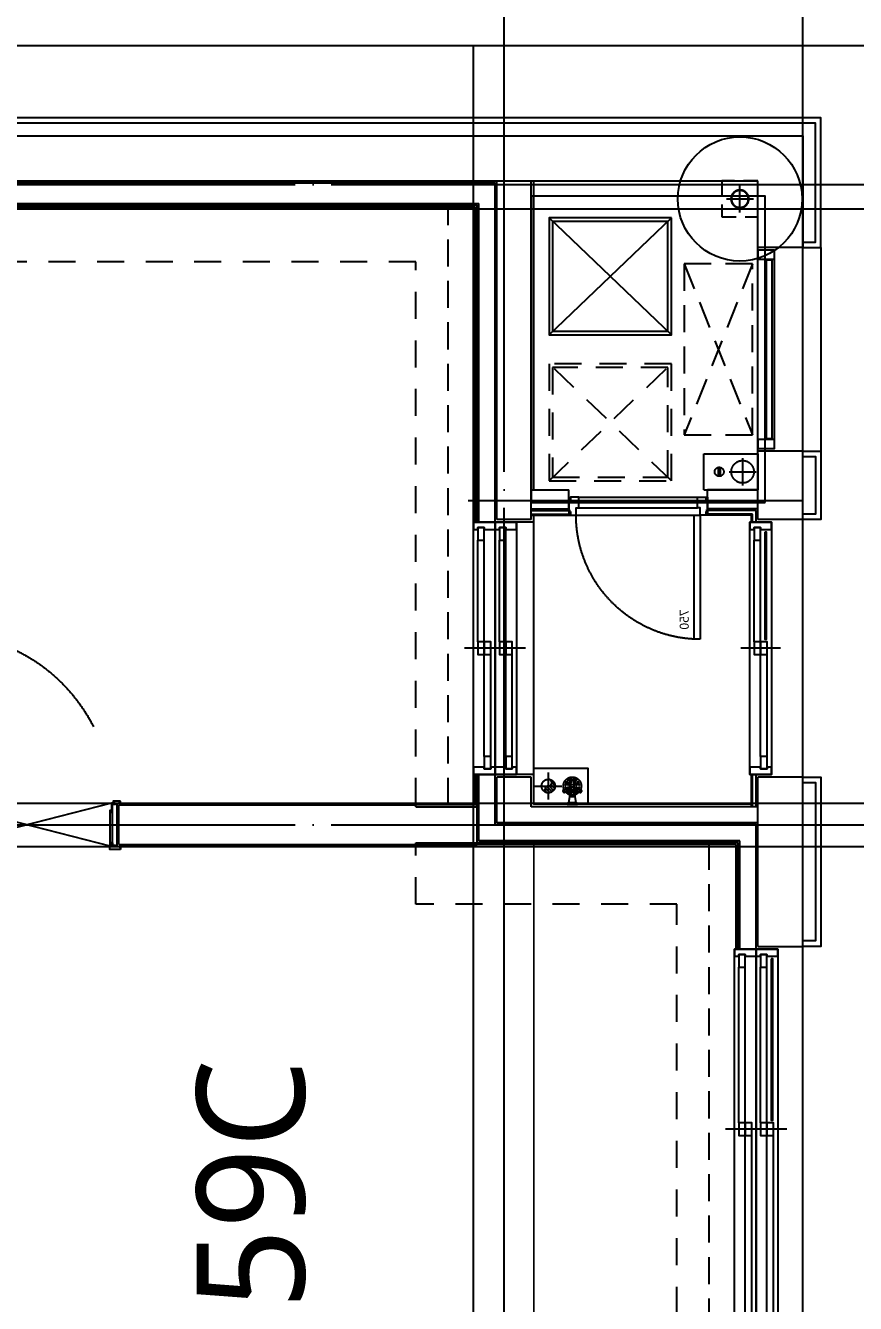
# Model space of a CAD drawing. Header units: millimetres. Extents: x 7294529 to 7346664, y 234399 to 276449.
# Drawn here: x 7337347 to 7341956, y 265162 to 272257 of the extents above; entities that cross this region are included whole.
import ezdxf
from ezdxf.enums import TextEntityAlignment as Align
from ezdxf.xclip import XClip

# ---------------------------------------------------------------- set-up
doc = ezdxf.new("R2010")
doc.units = ezdxf.units.MM
doc.header["$LTSCALE"] = 100
doc.header["$XCLIPFRAME"] = 2
for name, pattern in [('CEN', [62, 60, -1, 0, -1]), ('ST-DASH', [2.7, 1.5, -1.2]), ('U-59C-EX$0$CEN', [62, 60, -1, 0, -1]), ('U-59C-EX$0$DASHDOTX2', [2, 1, -0.5, 0, -0.5]), ('U-59C-EX$0$DDOT', [13.5, 11.5, -1, 0, -1]), ('U-59C-EX$0$H', [1.3, 0.8, -0.5]), ('U-59C-EX$0$HD', [2.5, 1.5, -1]), ('U-59C-EX$0$HID', [2.3, 1.5, -0.8])]:
    doc.linetypes.add(name, pattern=pattern)
doc.layers.get('Defpoints').update_dxf_attribs({"color": 149})
for name, color, linetype in [('ARDM', 7, 'Continuous'), ('BP', 7, 'Continuous'), ('CEN', 1, 'CEN'), ('DIM', 7, 'Continuous'), ('ELE8', 8, 'Continuous'), ('U-59C-EX$0$A-커텐박스', 11, 'U-59C-EX$0$HID'), ('U-59C-EX$0$C-DOOR', 1, 'Continuous'), ('U-59C-EX$0$CEN', 1, 'U-59C-EX$0$CEN'), ('U-59C-EX$0$CON', 2, 'Continuous'), ('U-59C-EX$0$DOR', 4, 'Continuous'), ('U-59C-EX$0$ETC', 6, 'Continuous'), ('U-59C-EX$0$FIN', 5, 'Continuous'), ('U-59C-EX$0$FUR_미설치가구', 8, 'U-59C-EX$0$HID'), ('U-59C-EX$0$INSUL_line', 8, 'Continuous'), ('U-59C-EX$0$STXS', 8, 'Continuous'), ('U-59C-EX$0$WAL', 3, 'Continuous'), ('U-59C-EX$0$WIN', 4, 'Continuous'), ('U-59C-EX$0$발코니 입면선', 4, 'Continuous'), ('U-59C-EX$0$하향식피난구', 8, 'Continuous'), ('U-59C-EX$0$확장전', 4, 'U-59C-EX$0$HID'), ('결로방지', 4, 'ST-DASH'), ('기단부-석재', 6, 'Continuous')]:
    doc.layers.add(name, color=color, linetype=linetype)
for name, color, linetype, plot in [('CUT-LINE', 105, 'Continuous', False), ('U-59C-EX$0$Defpoint', 142, 'Continuous', False), ('U-59C-EX$0$MC', 152, 'Continuous', False), ('체크', 2, 'Continuous', False)]:
    doc.layers.add(name, color=color, linetype=linetype, plot=plot)
doc.styles.add('U-59C-EX$0$맑은고딕', font='')
doc.styles.get('U-59C-EX$0$맑은고딕').set_extended_font_data('Malgun Gothic')

# ---------------------------------------------------------------- blocks, each defined once
blk = doc.blocks.new('*X221')
at = {"color": 0}
for p, q in [((2879.54, 10374.87), (2880.23, 10375.56)), ((2879.58, 10375.36), (2879.76, 10375.54)), ((2879.67, 10374.56), (2880.45, 10375.34)), ((2879.88, 10374.33), (2880.53, 10374.98)), ((2880.16, 10374.17), (2880.71, 10374.71)), ((2880.54, 10374.11), (2881.04, 10374.61))]:
    blk.add_line(p, q, dxfattribs=at)
blk = doc.blocks.new('U-59C-EX$0$배수드레인')
at = {"layer": 'U-59C-EX$0$ETC', "color": 8}
for p, q in [((64.1, 217.6), (60.1, 217.6)), ((70.3, 241.1), (73.1, 238.3)), ((76, 241.1), (73.1, 243.9)), ((78.2, 217.6), (74.2, 217.6)), ((92.7, 217.6), (88.5, 217.6)), ((96.1, 250.1), (96.1, 254.1)), ((96.1, 236), (96.1, 240)), ((96.1, 221.3), (96.1, 225.7)), ((103.9, 250.1), (103.9, 254.1)), ((103.9, 236), (103.9, 240)), ((103.9, 221.3), (103.9, 225.7)), ((111.5, 217.6), (107.3, 217.6)), ((125.8, 217.6), (121.8, 217.6)), ((126.8, 244), (124, 241.1)), ((126.8, 238.3), (129.7, 241.1)), ((139.9, 217.6), (135.9, 217.6)), ((64.2, 210.8), (60.2, 210.8)), ((70.3, 187.5), (73.2, 190.3)), ((76, 187.5), (73.2, 184.6)), ((78.3, 210.8), (74.2, 210.8)), ((92.8, 210.8), (88.5, 210.8)), ((96.1, 203), (96.1, 207.3)), ((96.1, 188.6), (96.1, 192.7)), ((96.1, 174.5), (96.1, 178.5)), ((103.9, 203), (103.9, 207.3)), ((103.9, 188.6), (103.9, 192.7)), ((103.9, 174.5), (103.9, 178.5)), ((111.5, 210.8), (107.2, 210.8)), ((125.8, 210.8), (121.7, 210.8)), ((124, 187.4), (126.8, 184.6)), ((129.6, 187.4), (126.8, 190.3)), ((139.8, 210.8), (135.8, 210.8))]:
    blk.add_line(p, q, dxfattribs=at)
at = {"layer": 'U-59C-EX$0$ETC', "color": 1}
for p, q in [((100, 6.1), (100, 156.1)), ((175, 81.1), (25, 81.1))]:
    blk.add_line(p, q, dxfattribs=at)
at = {"layer": 'U-59C-EX$0$ETC'}
blk.add_lwpolyline([(200, 300), (200, 0), (0, 0), (0, 300)], close=True, dxfattribs=at)
for centre, radius in [((100, 214.3), 50), ((100, 81.1), 37.5)]:
    blk.add_circle(centre, radius, dxfattribs=at)
at = {"layer": 'U-59C-EX$0$ETC', "color": 8}
for radius, start, end in [(40, 137.93774, 175.31724), (36, 138.26449, 174.79557), (40, 95.59633, 132.20576), (26, 98.62864, 172.78471), (36, 96.22048, 131.895), (22, 100.21298, 171.46382), (12, 108.96946, 164.20902), (8, 119.18271, 155.90861), (40, 47.86871, 84.42506), (36, 48.18777, 83.80332), (26, 7.21529, 81.4045), (22, 8.53618, 79.82636), (12, 15.79098, 71.10559), (8, 24.09139, 60.93919), (36, 5.20443, 41.81829), (40, 4.68276, 42.13674), (40, 184.97072, 222.13129), (36, 185.52465, 221.81223), (40, 227.86326, 264.40367), (26, 187.66047, 261.37136), (36, 228.18171, 263.77952), (22, 189.0641, 259.78702), (12, 196.78745, 251.03054), (8, 205.67291, 240.81729), (26, 278.5955, 352.33953), (22, 280.17364, 350.9359), (12, 288.89441, 343.21255), (8, 299.06081, 334.32709), (36, 276.19668, 311.73551), (40, 275.57494, 312.06226), (36, 318.105, 354.47535), (40, 317.79424, 355.02928)]:
    blk.add_arc((100, 214.3), radius, start, end, dxfattribs=at)
at = {"layer": 'U-59C-EX$0$ETC', "color": 1}
for centre, start, end in [((81.2, 81.1), 0, 180), ((118.8, 81.1), 180, 0)]:
    blk.add_arc(centre, 18.8, start, end, dxfattribs=at)
at = {"layer": 'U-59C-EX$0$ETC', "color": 1, "xscale": 37.5, "yscale": 37.5, "zscale": 37.5, "rotation": 180}
blk.add_blockref('*X221', (108119.3, 389147.5), dxfattribs=at)
blk = doc.blocks.new('U-59C-EX$0$A$C332646E4')
at = {"layer": 'U-59C-EX$0$STXS'}
for p, q in [((0, 300), (0, 0)), ((0, 300), (200, 300)), ((200, 300), (200, 0)), ((124.5, 220), (75.5, 220)), ((124.5, 210), (75.5, 210)), ((200, 0), (0, 0))]:
    blk.add_line(p, q, dxfattribs=at)
at = {"layer": 'U-59C-EX$0$STXS', "color": 1}
for p, q in [((100, 160.5), (100, 9.5)), ((175.5, 85), (24.5, 85))]:
    blk.add_line(p, q, dxfattribs=at)
at = {"layer": 'U-59C-EX$0$STXS'}
for centre, radius in [((100, 215), 25), ((100, 85), 62.5)]:
    blk.add_circle(centre, radius, dxfattribs=at)
blk = doc.blocks.new('U-59C-EX$0$FUR_실외기실')
at = {"layer": 'U-59C-EX$0$FUR_미설치가구'}
for p, q in [((1025, 410), (75, 30)), ((1025, 30), (75, 410))]:
    blk.add_line(p, q, dxfattribs=at)
blk.add_lwpolyline([(1025, 410), (75, 410), (75, 30), (1025, 30)], close=True, dxfattribs=at)
at = {"layer": 'U-59C-EX$0$WIN', "color": 4, "linetype": 'Continuous'}
for p, q in [((50, 0), (1050, 0)), ((50, -92), (1050, -92))]:
    blk.add_line(p, q, dxfattribs=at)
for points in [[(0, 0), (0, -92), (50, -92), (50, 0), (0, 0)], [(1050, 0), (1050, -92), (1100, -92), (1100, 0), (1050, 0)]]:
    blk.add_lwpolyline(points, dxfattribs=at)
at = {"layer": 'U-59C-EX$0$WIN', "color": 5, "linetype": 'Continuous'}
blk.add_lwpolyline([(1047, -77), (53, -77), (53, -47), (1047, -47), (1047, -77)], dxfattribs=at)
blk = doc.blocks.new('U-59C-EX$0$u-59c-tf-ex$0$WIN_2_2700')
at = {"layer": 'U-59C-EX$0$WIN'}
blk.add_line((350, -290), (350, 50), dxfattribs=at)
at = {"layer": 'U-59C-EX$0$WIN', "color": 5, "linetype": 'Continuous'}
for p, q in [((-1250, -60), (315, -60)), ((385, -24), (1250, -24)), ((385, -60), (1250, -60)), ((-1250, -96), (315, -96)), ((-1250, -180), (315, -180)), ((385, -144), (1250, -144)), ((385, -180), (1250, -180)), ((-1250, -216), (315, -216))]:
    blk.add_line(p, q, dxfattribs=at)
at = {"layer": 'U-59C-EX$0$WIN'}
for points in [[(-1310, -96), (-1320, -96), (-1320, -60), (-1310, -60), (-1310, 0), (-1350, 0), (-1350, -120), (-1310, -120)], [(-1350, 0), (1350, 0), (1350, -120), (-1350, -120)], [(1310, -24), (1320, -24), (1320, -60), (1310, -60), (1310, -120), (1350, -120), (1350, 0), (1310, 0)], [(-1320, -96), (-1250, -96), (-1250, -60), (-1320, -60)], [(315, -60), (385, -60), (385, -24), (315, -24)], [(315, -96), (385, -96), (385, -60), (315, -60)], [(1320, -24), (1250, -24), (1250, -60), (1320, -60)], [(-1310, -216), (-1320, -216), (-1320, -180), (-1310, -180), (-1310, -120), (-1350, -120), (-1350, -240), (-1310, -240)], [(-1350, -120), (1350, -120), (1350, -240), (-1350, -240)], [(1310, -144), (1320, -144), (1320, -180), (1310, -180), (1310, -240), (1350, -240), (1350, -120), (1310, -120)], [(-1320, -216), (-1250, -216), (-1250, -180), (-1320, -180)], [(315, -180), (385, -180), (385, -144), (315, -144)], [(315, -216), (385, -216), (385, -180), (315, -180)], [(1320, -144), (1250, -144), (1250, -180), (1320, -180)]]:
    blk.add_lwpolyline(points, close=True, dxfattribs=at)
blk = doc.blocks.new('U-59C-EX$0$FUR_발코니_수전')
at = {"layer": 'U-59C-EX$0$STXS'}
for p, q in [((0, 0), (-29.2, 0)), ((0, 0), (-29.2, 0)), ((29.2, 0), (0, 0)), ((29.2, 0), (0, 0)), ((-5.8, -71.3), (-44, -64.6)), ((-5.8, -71.3), (-44, -64.6)), ((-23.1, -63.4), (-9.6, -49.8)), ((-23.1, -63.4), (-9.6, -49.8)), ((-23.1, -68.2), (-23.1, -63.4)), ((-23.1, -68.2), (-23.1, -63.4)), ((-19.9, -7), (0, -7)), ((-19.9, -7), (0, -7)), ((-14.3, -42.9), (-19.3, -7)), ((-14.3, -42.9), (-19.3, -7)), ((0, -42.9), (-14.3, -42.9)), ((0, -42.9), (-14.3, -42.9)), ((-9.6, -49.8), (9.6, -49.8)), ((-9.6, -49.8), (9.6, -49.8)), ((0, -7), (19.9, -7)), ((0, -7), (19.9, -7)), ((14.3, -42.9), (0, -42.9)), ((14.3, -42.9), (0, -42.9)), ((5.8, -71.3), (44, -64.6)), ((5.8, -71.3), (44, -64.6)), ((9.6, -49.8), (23.1, -63.4)), ((9.6, -49.8), (23.1, -63.4)), ((19.3, -7), (14.3, -42.9)), ((19.3, -7), (14.3, -42.9)), ((23.1, -63.4), (23.1, -68.2)), ((23.1, -63.4), (23.1, -68.2)), ((-5.8, -74.6), (-44, -81.3)), ((-5.8, -74.6), (-44, -81.3)), ((-23.1, -82.5), (-23.1, -77.6)), ((-23.1, -82.5), (-23.1, -77.6)), ((-9.6, -96), (-23.1, -82.5)), ((-9.6, -96), (-23.1, -82.5)), ((-14.7, -90.9), (-14.7, -117.3)), ((-14.7, -90.9), (-14.7, -117.3)), ((9.6, -96), (-9.6, -96)), ((9.6, -96), (-9.6, -96)), ((5.8, -74.6), (44, -81.3)), ((5.8, -74.6), (44, -81.3)), ((23.1, -82.5), (9.6, -96)), ((23.1, -82.5), (9.6, -96)), ((14.7, -117.3), (14.7, -90.9)), ((14.7, -117.3), (14.7, -90.9)), ((23.1, -77.6), (23.1, -82.5)), ((23.1, -77.6), (23.1, -82.5))]:
    blk.add_line(p, q, dxfattribs=at)
blk.add_circle((0, -72.9), 5.91, dxfattribs=at)
blk.add_circle((0, -72.9), 5.91, dxfattribs=at)
for centre, radius, start, end in [((-17.5, 6), 13.2, 207.18523, 259.41198), ((-17.5, 6), 13.2, 207.18523, 259.41198), ((17.5, 6), 13.2, 280.58802, 332.81477), ((17.5, 6), 13.2, 280.58802, 332.81477), ((-44, -72.9), 8.37, 90, 270), ((-44, -72.9), 8.37, 90, 270), ((-41.6, -49.9), 28.1, 351.51099, 14.30798), ((-41.6, -49.9), 28.1, 351.51099, 14.30798), ((41.6, -49.9), 28.1, 165.69202, 188.48901), ((41.6, -49.9), 28.1, 165.69202, 188.48901), ((44, -72.9), 8.37, 270, 90), ((44, -72.9), 8.37, 270, 90), ((0, -117.3), 14.7, 180, 0), ((0, -117.3), 14.7, 180, 0)]:
    blk.add_arc(centre, radius, start, end, dxfattribs=at)
blk = doc.blocks.new('U-59C-EX$0$A$C947cbed0')
at = {"layer": 'U-59C-EX$0$WIN'}
for p, q in [((700, 0), (700, 220)), ((0, 170), (1400, 170)), ((0, 50), (0, 170)), ((1400, 170), (1400, 50)), ((1400, 50), (0, 50))]:
    blk.add_line(p, q, dxfattribs=at)
at = {"layer": 'U-59C-EX$0$WIN', "color": 5, "linetype": 'Continuous'}
for p, q in [((735, 146), (1300, 146)), ((100, 110), (665, 110)), ((100, 74), (665, 74)), ((735, 110), (1300, 110))]:
    blk.add_line(p, q, dxfattribs=at)
at = {"layer": 'U-59C-EX$0$WIN'}
for points in [[(40, 74), (30, 74), (30, 110), (40, 110), (40, 170), (0, 170), (0, 50), (40, 50)], [(665, 110), (735, 110), (735, 146), (665, 146)], [(1370, 146), (1300, 146), (1300, 110), (1370, 110)], [(1360, 146), (1370, 146), (1370, 110), (1360, 110), (1360, 50), (1400, 50), (1400, 170), (1360, 170)], [(30, 74), (100, 74), (100, 110), (30, 110)], [(665, 74), (735, 74), (735, 110), (665, 110)]]:
    blk.add_lwpolyline(points, close=True, dxfattribs=at)
blk = doc.blocks.new('U-59C-EX$0$A$Cdc57232f')
at = {"layer": 'U-59C-EX$0$WIN'}
blk.add_line((700, 0), (700, 340), dxfattribs=at)
at = {"layer": 'U-59C-EX$0$WIN', "color": 5, "linetype": 'Continuous'}
for p, q in [((100, 230), (665, 230)), ((735, 266), (1300, 266)), ((735, 230), (1300, 230)), ((100, 194), (665, 194)), ((735, 146), (1300, 146)), ((100, 110), (665, 110)), ((100, 74), (665, 74)), ((735, 110), (1300, 110))]:
    blk.add_line(p, q, dxfattribs=at)
at = {"layer": 'U-59C-EX$0$WIN'}
for points in [[(40, 194), (30, 194), (30, 230), (40, 230), (40, 290), (0, 290), (0, 170), (40, 170)], [(0, 290), (1400, 290), (1400, 170), (0, 170)], [(1360, 266), (1370, 266), (1370, 230), (1360, 230), (1360, 170), (1400, 170), (1400, 290), (1360, 290)], [(30, 194), (100, 194), (100, 230), (30, 230)], [(665, 230), (735, 230), (735, 266), (665, 266)], [(665, 194), (735, 194), (735, 230), (665, 230)], [(1370, 266), (1300, 266), (1300, 230), (1370, 230)], [(40, 74), (30, 74), (30, 110), (40, 110), (40, 170), (0, 170), (0, 50), (40, 50)], [(0, 170), (1400, 170), (1400, 50), (0, 50)], [(665, 110), (735, 110), (735, 146), (665, 146)], [(1370, 146), (1300, 146), (1300, 110), (1370, 110)], [(1360, 146), (1370, 146), (1370, 110), (1360, 110), (1360, 50), (1400, 50), (1400, 170), (1360, 170)], [(30, 74), (100, 74), (100, 110), (30, 110)], [(665, 74), (735, 74), (735, 110), (665, 110)]]:
    blk.add_lwpolyline(points, close=True, dxfattribs=at)
blk = doc.blocks.new('U-59C-EX$0$A$C16b6767f')
at = {"layer": 'U-59C-EX$0$Defpoint'}
blk.add_lwpolyline([(0, 0), (1700, 0), (1700, 1300), (0, 1300)], close=True, dxfattribs=at)
at = {"layer": 'U-59C-EX$0$하향식피난구', "linetype": 'U-59C-EX$0$HD'}
for p, q in [((120, 1200), (770, 520)), ((120, 520), (770, 1200))]:
    blk.add_line(p, q, dxfattribs=at)
at = {"layer": 'U-59C-EX$0$하향식피난구'}
for p, q in [((930, 1200), (1580, 520)), ((930, 520), (1580, 1200))]:
    blk.add_line(p, q, dxfattribs=at)
at = {"layer": 'U-59C-EX$0$하향식피난구', "linetype": 'U-59C-EX$0$HD'}
blk.add_lwpolyline([(770, 520), (770, 1200), (120, 1200), (120, 520), (770, 520)], dxfattribs=at)
blk.add_lwpolyline([(750, 540), (750, 1180), (140, 1180), (140, 540)], close=True, dxfattribs=at)
at = {"layer": 'U-59C-EX$0$하향식피난구'}
blk.add_lwpolyline([(1580, 520), (1580, 1200), (930, 1200), (930, 520), (1580, 520)], dxfattribs=at)
blk.add_lwpolyline([(1560, 540), (1560, 1180), (950, 1180), (950, 540)], close=True, dxfattribs=at)
blk = doc.blocks.new('U-59C-EX$0$A$C424087ba')
at = {"layer": 'U-59C-EX$0$C-DOOR', "elevation": 0}
blk.add_lwpolyline([(0, -49), (0, -991), (-240, -49), (-240, -991)], close=True, dxfattribs=at)
at = {"layer": 'U-59C-EX$0$C-DOOR', "color": 1, "linetype": 'U-59C-EX$0$DASHDOTX2', "ltscale": 10}
blk.add_arc((-239.4, -47.5, 0), 943.5, 182.52264, 269.96269, dxfattribs=at)
at = {"layer": 'U-59C-EX$0$DOR', "color": 8}
blk.add_line((0, -20), (-240, 0), dxfattribs=at)
at = {"layer": 'U-59C-EX$0$DOR'}
for points in [[(-252, 0), (-252, -40), (-240, -40), (-240, -5), (-245, -5), (-245, 0)], [(18, 0), (18, -60), (0, -60), (0, -5), (5, -5), (5, 0)], [(0, -20), (0, -28), (-5, -28), (-5, -44), (-235, -44), (-235, -28), (-240, -28), (-240, -20)], [(-240, -49), (-190, -49), (-190, -44), (-235, -44), (-235, -29), (-240, -29)], [(-21, -45), (-189, -45), (-189, -50), (-200, -50), (-200, -60), (-10, -60), (-10, -50), (-21, -50)], [(0, -49), (-20, -49), (-20, -44), (-5, -44), (-5, -29), (0, -29)], [(-240, -991), (-190, -991), (-190, -996), (-235, -996), (-235, -1011), (-240, -1011)], [(-21, -995), (-189, -995), (-189, -990), (-200, -990), (-200, -980), (-10, -980), (-10, -990), (-21, -990)], [(0, -991), (-20, -991), (-20, -996), (-5, -996), (-5, -1011), (0, -1011)], [(-252, -1040), (-252, -1000), (-240, -1000), (-240, -1035), (-245, -1035), (-245, -1040)], [(0, -1020), (0, -1012), (-5, -1012), (-5, -996), (-235, -996), (-235, -1012), (-240, -1012), (-240, -1020)]]:
    blk.add_lwpolyline(points, close=True, dxfattribs=at)
at = {"layer": 'U-59C-EX$0$DOR', "color": 8}
blk.add_lwpolyline([(0, -20), (-240, -20), (-240, 0), (0, 0)], close=True, dxfattribs=at)
at = {"layer": 'U-59C-EX$0$DOR', "color": 4, "elevation": 0}
blk.add_lwpolyline([(-240, -49), (-1182, -49), (-1182, -89), (-240, -89)], close=True, dxfattribs=at)
at = {"layer": 'U-59C-EX$0$DOR', "elevation": 0}
blk.add_lwpolyline([(18, -1040), (18, -980), (0, -980), (0, -1035), (5, -1035), (5, -1040)], close=True, dxfattribs=at)
blk = doc.blocks.new('U-59C-EX$0$D100-우수')
at = {"layer": 'Defpoints', "linetype": 'U-59C-EX$0$H'}
blk.add_lwpolyline([(200, 0), (0, 0), (0, 200), (200, 200)], close=True, dxfattribs=at)
at = {"layer": 'U-59C-EX$0$ETC', "color": 1}
for p, q in [((100, 175), (100, 25)), ((25, 100), (175, 100))]:
    blk.add_line(p, q, dxfattribs=at)
at = {"layer": 'U-59C-EX$0$ETC', "color": 4}
blk.add_circle((100, 100), 50, dxfattribs=at)
at = {"layer": 'U-59C-EX$0$ETC', "color": 8}
blk.add_circle((100, 100), 47, dxfattribs=at)
blk = doc.blocks.new('U-59C-EX$0$A$Cba098c15')
at = {"layer": 'Defpoints'}
for p, q in [((0, 0), (0, 100)), ((770, 0), (770, 100))]:
    blk.add_line(p, q, dxfattribs=at)
at = {"layer": 'U-59C-EX$0$DOR', "color": 9}
for p, q in [((40, 100), (730, 100)), ((55, 60), (715, 60)), ((55, 0), (715, 0))]:
    blk.add_line(p, q, dxfattribs=at)
at = {"layer": 'U-59C-EX$0$DOR', "color": 4}
blk.add_lwpolyline([(730, 790), (695, 790), (695, 100), (730, 100)], close=True, dxfattribs=at)
for points in [[(10, 80), (10, 100), (40, 100), (40, 60), (55, 60), (55, 0), (10, 0), (10, 20)], [(760, 80), (760, 100), (730, 100), (730, 60), (715, 60), (715, 0), (760, 0), (760, 20)]]:
    blk.add_lwpolyline(points, dxfattribs=at)
at = {"layer": 'U-59C-EX$0$DOR', "color": 1, "linetype": 'U-59C-EX$0$DDOT'}
blk.add_arc((730, 100), 690, 90, 180, dxfattribs=at)
at = {"layer": 'Defpoints', "style": 'U-59C-EX$0$맑은고딕'}
blk.add_text('750', height=50, rotation=90, dxfattribs=at).set_placement((680.6, 624.3), align=Align.BOTTOM_LEFT)
blk = doc.blocks.new('*U241')
at = {"layer": 'U-59C-EX$0$WIN'}
blk.add_line((15, 8), (910, 8), dxfattribs=at)
at = {"layer": 'U-59C-EX$0$WIN', "color": 8}
blk.add_lwpolyline([(15, 13.4), (910, 13.4), (910, 2.6), (15, 2.6)], close=True, dxfattribs=at)
blk = doc.blocks.new('*U242')
at = {"layer": 'U-59C-EX$0$WIN'}
blk.add_line((15, 8), (610, 8), dxfattribs=at)
at = {"layer": 'U-59C-EX$0$WIN', "color": 8}
blk.add_lwpolyline([(15, 13.4), (610, 13.4), (610, 2.6), (15, 2.6)], close=True, dxfattribs=at)
blk = doc.blocks.new('U-59C-EX')
at = {"layer": 'U-59C-EX$0$A-커텐박스'}
for p, q in [((9745, -4715), (13075, -4715)), ((5705, -6165), (9525, -6165))]:
    blk.add_line(p, q, dxfattribs=at)
at = {"layer": 'U-59C-EX$0$CEN'}
for p, q in [((9635, 2175), (9635, -7185)), ((13190, 2175), (13190, -7185)), ((11435, -4825), (11435, -6685)), ((5395, -5025), (13960, -5025)), ((0, -6685), (13960, -6685))]:
    blk.add_line(p, q, dxfattribs=at)
at = {"layer": 'U-59C-EX$0$CON'}
for p, q in [((13460, 1085), (13460, -6685)), ((13210, 835), (13210, -6435)), ((9525, -2885), (9525, -4535)), ((9525, -2885), (9745, -2885)), ((9745, -2885), (9745, -4535)), ((9525, -4535), (9535, -4535)), ((9535, -4535), (9535, -4875)), ((9735, -4535), (9735, -4875)), ((9735, -4535), (9745, -4535)), ((9535, -4875), (9735, -4875)), ((11390, -5175), (11390, -5385)), ((11390, -5175), (11495, -5175)), ((11495, -5175), (11495, -5385)), ((11390, -5385), (11495, -5385)), ((11390, -6155), (11495, -6155)), ((11390, -6435), (11390, -6155)), ((11495, -6435), (11495, -6155)), ((8960, -6435), (9900, -6435)), ((8960, -6435), (8960, -6685)), ((9900, -6685), (9900, -6435)), ((11330, -6435), (11710, -6435)), ((11330, -6685), (11330, -6435)), ((11710, -6685), (11710, -6435)), ((12840, -6435), (13210, -6435)), ((12840, -6685), (12840, -6435)), ((8960, -6685), (9900, -6685)), ((11330, -6685), (11710, -6685)), ((13460, -6685), (12840, -6685))]:
    blk.add_line(p, q, dxfattribs=at)
at = {"layer": 'U-59C-EX$0$FIN'}
for p, q in [((13065, 715), (13065, -4865)), ((13075, 725), (13075, -4875)), ((9525, -6315), (9525, -4875)), ((9535, -6325), (9535, -4875)), ((9745, -4865), (9915, -4865)), ((9745, -4875), (9915, -4875)), ((11315, -4865), (13065, -4865)), ((11315, -4875), (13075, -4875)), ((9915, -5190), (9915, -5095)), ((11315, -5190), (11315, -5095)), ((11355, -5175), (11355, -5395)), ((9750, -6400), (9750, -5190)), ((9750, -5190), (11315, -5190)), ((9770, -5190), (9915, -5190)), ((11315, -5190), (11355, -5190)), ((11495, -5190), (13210, -5190)), ((11355, -6400), (11355, -6145)), ((8945, -6315), (9525, -6315)), ((8945, -6325), (9535, -6325)), ((9735, -6400), (9915, -6400)), ((11315, -6400), (11355, -6400))]:
    blk.add_line(p, q, dxfattribs=at)
at = {"layer": 'U-59C-EX$0$INSUL_line'}
for p, q in [((13200, 825), (13200, -4975)), ((13085, 735), (13085, -4885)), ((9545, -4885), (9915, -4885)), ((9545, -6335), (9545, -4885)), ((11315, -4885), (13085, -4885)), ((9635, -4975), (9915, -4975)), ((9635, -6425), (9635, -4975)), ((11315, -4975), (13200, -4975)), ((11360, -5175), (11360, -5395)), ((11380, -5175), (11380, -5395)), ((11360, -6405), (11360, -6145)), ((11380, -6425), (11380, -6145)), ((8945, -6335), (9545, -6335)), ((8945, -6425), (9635, -6425)), ((9735, -6405), (9915, -6405)), ((9735, -6425), (9915, -6425)), ((11315, -6405), (11360, -6405)), ((11315, -6425), (11380, -6425))]:
    blk.add_line(p, q, dxfattribs=at)
for points in [[(9525, -4535), (9525, -4875), (9535, -4875)], [(9735, -4875), (9745, -4875), (9745, -4535)]]:
    blk.add_lwpolyline(points, dxfattribs=at)
at = {"layer": 'U-59C-EX$0$MC'}
for p, q in [((13055, 2175), (13055, -7185)), ((9515, -1505), (9515, -7185)), ((9755, -1585), (9755, -7185)), ((5395, -4855), (13960, -4855))]:
    blk.add_line(p, q, dxfattribs=at)
at = {"layer": 'U-59C-EX$0$WAL'}
for p, q in [((9645, -4985), (9900, -4985)), ((9645, -6435), (9645, -4985)), ((9900, -5175), (9900, -4985)), ((11330, -5175), (11330, -4985)), ((11330, -4985), (13210, -4985)), ((9735, -5175), (9900, -5175)), ((9735, -6435), (9735, -5175)), ((11330, -5175), (13210, -5175))]:
    blk.add_line(p, q, dxfattribs=at)
at = {"layer": 'U-59C-EX$0$WIN'}
blk.add_line((11710, -6435), (12840, -6435), dxfattribs=at)
at = {"layer": 'U-59C-EX$0$발코니 입면선'}
for p, q in [((6230, -6685), (8960, -6685)), ((9900, -6685), (11330, -6685)), ((11710, -6685), (12840, -6685))]:
    blk.add_line(p, q, dxfattribs=at)
at = {"layer": 'U-59C-EX$0$확장전', "const_width": 10}
for points in [[(9525, -4855), (5705, -4855)], [(9525, -5190), (5810, -5190), (5810, -5530), (125, -5530)]]:
    blk.add_lwpolyline(points, dxfattribs=at)
at = {"xscale": -1, "rotation": 90}
blk.add_blockref('U-59C-EX$0$A$Cba098c15', (11455, -5385), dxfattribs=at)
at = {"xscale": -1}
for name, p in [('*U241', (8905, -6521)), ('*U242', (11275, -6486))]:
    blk.add_blockref(name, p, dxfattribs=at)
at = {"layer": 'U-59C-EX$0$DOR', "xscale": -1.000000000000001}
blk.add_blockref('U-59C-EX$0$A$C424087ba', (9515, -1855), dxfattribs=at)
at = {"layer": 'U-59C-EX$0$STXS', "rotation": 179.9999999999999}
blk.add_blockref('U-59C-EX$0$배수드레인', (9950, -5190), dxfattribs=at)
at = {"layer": 'U-59C-EX$0$STXS', "extrusion": (0, 0, -1), "xscale": -1, "zscale": -1, "rotation": 270}
blk.add_blockref('U-59C-EX$0$FUR_발코니_수전', (-9750, -5404.3), dxfattribs=at)
at = {"layer": 'U-59C-EX$0$STXS'}
blk.add_blockref('U-59C-EX$0$A$C332646E4', (11495, -6435), dxfattribs=at)
at = {"layer": 'U-59C-EX$0$STXS', "xscale": -1, "rotation": 90}
blk.add_blockref('U-59C-EX$0$D100-우수', (13210, -6235), dxfattribs=at)
at = {"layer": 'U-59C-EX$0$WIN'}
for name, p in [('U-59C-EX$0$A$Cdc57232f', (9915, -5145)), ('U-59C-EX$0$FUR_실외기실', (11725, -6435)), ('U-59C-EX$0$u-59c-tf-ex$0$WIN_2_2700', (7595, -6305)), ('U-59C-EX$0$A$C947cbed0', (9915, -6560))]:
    blk.add_blockref(name, p, dxfattribs=at)
at = {"layer": 'U-59C-EX$0$하향식피난구'}
blk.add_blockref('U-59C-EX$0$A$C16b6767f', (11425, -6475), dxfattribs=at)
at = {"layer": 'Defpoints', "style": 'U-59C-EX$0$맑은고딕'}
blk.add_text('59C', height=600, dxfattribs=at).set_placement((7639.1, -3617.3), align=Align.MIDDLE_CENTER)
blk = doc.blocks.new('DIM-303-TF')
at = {"layer": 'CEN'}
for p, q in [((45330, -4805), (45330, -3600)), ((46990, -4805), (46990, -3600)), ((46990, -5075), (48335, -5075)), ((46990, -8630), (48335, -8630))]:
    blk.add_line(p, q, dxfattribs=at)
blk = doc.blocks.new('A$C32535b17')
at = {"layer": '체크'}
blk.add_circle((35460, 26560), 344.9, dxfattribs=at)
blk = doc.blocks.new('기단부-303-TF')
at = {"layer": 'ELE8'}
blk.add_line((13485, 12035), (13485, 10905), dxfattribs=at)
at = {"layer": '기단부-석재'}
for points in [[(13385, 12035), (13485, 12035), (13485, 12755), (5515, 12755), (5515, 11850), (5615, 11850)], [(13385, 12065), (13455, 12065), (13455, 12725), (5545, 12725), (5545, 11880), (5615, 11880)], [(13385, 10905), (13485, 10905), (13485, 10525), (13385, 10525)], [(13385, 10875), (13455, 10875), (13455, 10555), (13385, 10555)], [(13385, 9095), (13485, 9095), (13485, 8155), (13385, 8155)], [(13385, 9065), (13455, 9065), (13455, 8185), (13385, 8185)]]:
    blk.add_lwpolyline(points, dxfattribs=at)

msp = doc.modelspace()

# ---------------------------------------------------------------- block references
at = {"layer": 'BP'}
ref = msp.add_blockref('U-59C-EX', (7334979.4, 258184.4), dxfattribs=dict(at, rotation=90))
XClip(ref).set_block_clipping_path([(13960.0000000001, 2135.0000000009), (4675.0000000018, 2135), (4024.9999999999, 1484.9999999981), (0, 1484.9999999991), (0, -7184.9999999991), (13960.0000000001, -7184.9999999991)])

# ---------------------------------------------------------------- next in the draw order: linework, layer by layer
at = {"layer": 'CUT-LINE'}
msp.add_lwpolyline([(7332844.4, 272144.4), (7332844.4, 262859.4), (7333494.4, 262209.4), (7333494.4, 258184.4), (7342164.4, 258184.4), (7342164.4, 272144.4)], close=True, dxfattribs=at)
at = {"layer": '결로방지'}
for points in [[(7339514.4, 267929.4), (7339514.4, 270944.4), (7334594.4, 270944.4), (7334594.4, 267379.4), (7334004.4, 267379.4), (7334004.4, 264819.4), (7335934.4, 264819.4), (7335934.4, 262349.4)], [(7335934.4, 262129.4), (7335934.4, 261809.4), (7335484.4, 261809.4), (7335484.4, 258624.4), (7340964.4, 258624.4), (7340964.4, 267379.4), (7339514.4, 267379.4), (7339514.4, 267709.4)]]:
    msp.add_lwpolyline(points, dxfattribs=at)

# ---------------------------------------------------------------- next in the draw order: block references
at = {"layer": 'ARDM'}
msp.add_blockref('A$C32535b17', (7305854.4, 244734.4), dxfattribs=at)
at = {"layer": 'DIM'}
msp.add_blockref('DIM-303-TF', (7294674.4, 276449.4), dxfattribs=at)
at = {"layer": '기단부-석재'}
msp.add_blockref('기단부-303-TF', (7328279.4, 258989.4), dxfattribs=at)

doc.saveas('drawing.dxf')
